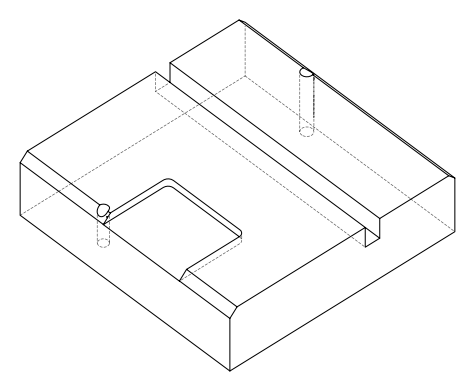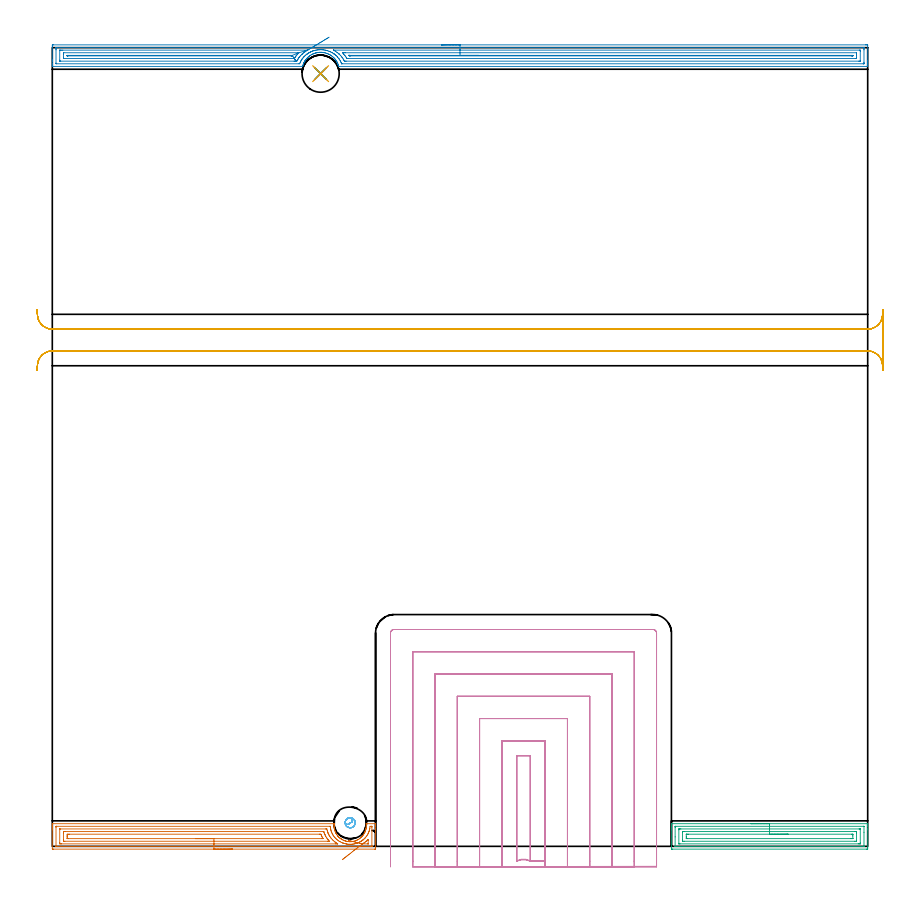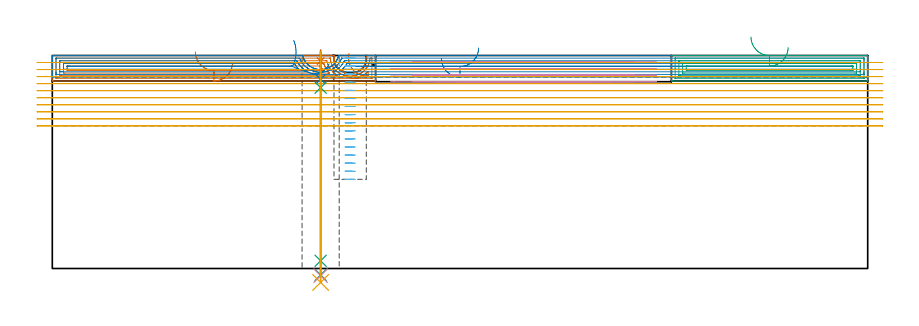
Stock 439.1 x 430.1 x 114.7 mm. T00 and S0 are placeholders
(PLAN: 11 operations, 7 tool changes, 74.5 min)
(1 AREA_MILL | FG_CHAMFER_SURFACE | UGT0205_001 | 7.1 min | 16985 mm3)
(2 AREA_MILL_1 | FG_CHAMFER_SURFACE_1 | UGT0205_001 | 17.52 min | 29544 mm3)
(3 AREA_MILL_2 | FG_CHAMFER_SURFACE_2 | UGT0205_001 | 4.52 min | 10571 mm3)
(4 MILL_SLOT | SLOT_PARTIAL_RECTANGULAR | NXT0201_012 | Follow Part, ap 4, ae 75% | 21.51 min | 278439 mm3)
(5 MILL_RECTANGULAR_SLOT | SLOT_RECTANGULAR | NXT0201_012 | Follow Part, ap 4, ae 75% | 20.36 min | 460977 mm3)
(6 MILL_BLIND_HOLE_FROM_SOLID_MATERIAL | STEP1POCKET | NXT0201_011 | Spiral | 1.82 min | 15293 mm3)
(7 SPOT_DRILL | STEP1HOLE | NXT0321_9005460120000 | 0.05 min | 157 mm3)
(8 DRILL_BLIND_HOLE_INTO_CENTER | STEP1HOLE | NXT0301_056 | 0.06 min | 554 mm3)
(9 GUN_DRILL_THROUGH_HOLE | STEP1HOLE | UGT0307_005 | 0.55 min | 5512 mm3)
(10 DRILL_TO_ENLARGE_THROUGH_HOLE | STEP1HOLE | NXT0301_101 | 0.48 min | 8870 mm3)
(11 DRILL_TO_ENLARGE_THROUGH_HOLE_1 | STEP1HOLE | UGT0301_007 | 0.5 min | 20536 mm3)
(TOOL UGT0205_001 | Chamfer Mill 20 x 3 x 45 deg. | D20 FL50 Z2)
(TOOL NXT0201_012 | ENDMILL 16mm [2P460-1600-NA 1630] | D16 FL38 Z6)
(TOOL NXT0201_011 | ENDMILL 12mm [2P460-1200-NA 1630] | D12 FL38 Z6)
(TOOL NXT0321_9005460120000 | NC Spot Drill, 142deg, 12mm, Carbide, Uncoated | D12 PA142 FL30 Z2)
(TOOL NXT0301_056 | Carbide Drill 8.5mm [860.1-0850-026A1-MM 2214] | D8.5 PA140 FL47 Z2)
(TOOL UGT0307_005 | Gun Drill 8.3 mm | D8.3 PA130 FL24 Z1)
(TOOL NXT0301_101 | Carbide Drill 13mm [860.1-1300-104A1-MM 2214] | D13 PA140 FL123 Z2)
(TOOL UGT0301_007 | Twist Drill 20 mm | D20 PA118 FL140 Z2)
(OP 1 AREA_MILL)
G17 G21 G94 G90
T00 M6
G54
G17 G0 G90 X97.05 Y-1.5 S1061 M3
G43 Z124.7 H0
Z111.
G94 G1 X97.012 Z110.128 F250.
X96.898 Z109.264
X96.709 Z108.412
X96.447 Z107.58
X96.113 Z106.774
X95.71 Z106.
X95.242 Z105.264
X94.71 Z104.572
X94.121 Z103.929
X93.478 Z103.34
X92.786 Z102.808
X92.05 Z102.34
X91.276 Z101.937
X90.47 Z101.603
X89.638 Z101.341
X88.786 Z101.152
X87.922 Z101.038
X87.05 Z101.
X0.59
X0.298 Y-1.497 Z101.002
X0.01 Y-1.491 Z101.006
X0. Y-1.198 Z101.299
Y8.919 Z111.413
Y9.523 Z112.02
Y9.812 Z112.308
Y10.415 Z112.912
Y10.704 Z113.199
Y11.281 Z113.78
Y11.81 Z114.309
X0.007 Y12.151 Z114.643
X0.01 Y12.197 Z114.688
X0.144 Y12.2 Z114.7
X151.672
X151.746 Y12.196 Z114.689
X151.748 Y12.173 Z114.667
X151.743 Y12.009 Z114.507
X151.723 Y11.732 Z114.231
X151.708 Y11.288 Z113.788
X151.714 Y10.844 Z113.343
X151.743 Y10.401 Z112.9
X151.768 Y10.194 Z112.692
X151.796 Y9.957 Z112.454
X151.821 Y9.812 Z112.306
X151.871 Y9.514 Z112.011
X151.91 Y9.336 Z111.834
X151.955 Y9.131 Z111.629
X152.009 Y8.919 Z111.416
X152.052 Y8.751 Z111.249
X152.093 Y8.626 Z111.124
X152.118 Y8.555 Z111.054
X152.251 Y8.18 Z110.678
X152.428 Y7.738 Z110.236
X152.502 Y7.581 Z110.076
X152.548 Y7.481 Z109.979
X152.637 Y7.291 Z109.79
X152.738 Y7.096 Z109.596
X152.866 Y6.85 Z109.35
X152.943 Y6.724 Z109.224
X153.194 Y6.34 Z108.839
X153.475 Y5.945 Z108.442
X153.604 Y5.778 Z108.276
X153.643 Y5.728 Z108.225
X153.71 Y5.647 Z108.143
X153.833 Y5.498 Z107.995
X153.901 Y5.426 Z107.923
X153.972 Y5.35 Z107.846
X154.034 Y5.283 Z107.782
X154.198 Y5.109 Z107.608
X154.229 Y5.076 Z107.574
X154.254 Y5.053 Z107.549
X154.495 Y4.819 Z107.317
X154.567 Y4.755 Z107.251
X154.653 Y4.676 Z107.175
X154.723 Y4.612 Z107.111
X154.792 Y4.558 Z107.057
X154.92 Y4.458 Z106.953
X155.089 Y4.322 Z106.821
X155.132 Y4.287 Z106.787
X155.258 Y4.188 Z106.686
X155.433 Y4.062 Z106.56
X155.592 Y3.954 Z106.453
X155.614 Y3.939 Z106.438
X156.055 Y3.673 Z106.17
X156.504 Y3.426 Z105.925
X156.76 Y3.3 Z105.799
X157.075 Y3.168 Z105.663
X157.304 Y3.079 Z105.575
X157.395 Y3.044 Z105.539
X157.466 Y3.021 Z105.515
X157.757 Y2.922 Z105.42
X157.838 Y2.895 Z105.393
X158.285 Y2.769 Z105.266
X158.729 Y2.67 Z105.167
X159.176 Y2.594 Z105.091
X159.62 Y2.544 Z105.038
X159.732 Y2.538 Z105.029
X159.805 Y2.534 Z105.022
X159.875 Y2.529 Z105.019
X160.066 Y2.514 Z105.011
X160.102 Z105.01
X160.14 Z105.008
X160.518 Y2.509 Z105.005
X160.565 Y2.511 Z105.008
X160.957 Y2.528 Z105.021
X161.031 Y2.536 Z105.026
X161.316 Y2.559 Z105.056
X161.402 Y2.567 Z105.064
X161.847 Y2.632 Z105.126
X161.923 Y2.647 Z105.141
X162.026 Y2.665 Z105.163
X162.067 Y2.673 Z105.172
X162.293 Y2.717 Z105.216
X162.737 Y2.829 Z105.325
X163.185 Y2.966 Z105.464
X163.628 Y3.128 Z105.624
X163.705 Y3.161 Z105.657
X163.87 Y3.229 Z105.729
X163.962 Y3.268 Z105.767
X164.037 Y3.3 Z105.799
X164.518 Y3.545 Z106.044
X164.967 Y3.806 Z106.306
X165.409 Y4.09 Z106.59
X165.544 Y4.187 Z106.687
X165.927 Y4.493 Z106.991
X166.299 Y4.812 Z107.311
X166.379 Y4.889 Z107.389
X166.571 Y5.075 Z107.575
X166.825 Y5.348 Z107.848
X166.887 Y5.414 Z107.914
X167.19 Y5.765 Z108.263
X167.34 Y5.963 Z108.462
X167.646 Y6.402 Z108.901
X167.935 Y6.85 Z109.35
X168.038 Y7.042 Z109.54
X168.08 Y7.12 Z109.616
X168.201 Y7.377 Z109.877
X168.295 Y7.581 Z110.076
X168.37 Y7.739 Z110.235
X168.441 Y7.914 Z110.411
X168.549 Y8.18 Z110.678
X168.702 Y8.626 Z111.124
X168.784 Y8.919 Z111.413
X168.827 Y9.071 Z111.563
X168.875 Y9.277 Z111.767
X168.931 Y9.516 Z112.009
X168.971 Y9.721 Z112.216
X169.053 Y10.4 Z112.9
X169.086 Y10.844 Z113.344
X169.092 Y11.288 Z113.788
X169.077 Y11.732 Z114.232
X169.053 Y12.053 Z114.553
X169.045 Y12.196 Z114.695
X169.047 Y12.197 Z114.697
X169.053 Y12.2 Z114.7
X173.956
X174.091 Y12.197 Z114.688
X174.095 Y12.181 Z114.672
X174.097 Y12.15 Z114.641
X174.1 Y11.81 Z114.309
Y11.281 Z113.78
Y10.704 Z113.199
Y9.523 Z112.02
Y8.919 Z111.413
X174.099 Y-0.896 Z101.601
X174.096 Y-1.483 Z101.014
X174.093 Y-1.491 Z101.006
X173.51 Y-1.5 Z101.
X87.05
Y-0.086 Z102.414
X2.373
X2.025 Y-0.079 Z102.421
X2.01 Y-0.055 Z102.445
X2.008 Y-0.004 Z102.496
X2.001 Y0.368 Z102.868
X2. Y10.184 Z112.684
X2.001 Y10.704 Z113.204
X2.003 Y10.75 Z113.25
X2.006 Y10.773 Z113.273
X2.008 Y10.778 Z113.278
X2.046 Y10.78 Z113.28
X2.209 Y10.785 Z113.285
X2.291 Y10.786 Z113.286
X2.373
X149.444 Y10.785 Z113.285
X149.526 Y10.784 Z113.284
X149.687 Y10.779 Z113.279
X149.708 Y10.775 Z113.275
X149.711 Y10.766 Z113.266
X149.716 Y10.743 Z113.243
X149.721 Y10.704 Z113.204
X149.747 Y10.401 Z112.901
X149.816 Y9.812 Z112.312
X149.889 Y9.366 Z111.866
X149.987 Y8.919 Z111.419
X150.064 Y8.615 Z111.115
X150.195 Y8.167 Z110.667
X150.245 Y8.027 Z110.527
X150.335 Y7.777 Z110.277
X150.613 Y7.135 Z109.635
X150.866 Y6.603 Z109.103
X151.069 Y6.242 Z108.742
X151.227 Y5.988 Z108.488
X151.668 Y5.35 Z107.85
X152.118 Y4.782 Z107.282
X152.42 Y4.458 Z106.958
X152.713 Y4.157 Z106.657
X153.009 Y3.877 Z106.377
X153.376 Y3.565 Z106.065
X153.901 Y3.156 Z105.656
X154.186 Y2.957 Z105.457
X154.636 Y2.673 Z105.173
X154.792 Y2.58 Z105.08
X155.005 Y2.46 Z104.96
X155.683 Y2.116 Z104.616
X155.821 Y2.057 Z104.557
X156.495 Y1.781 Z104.281
X156.575 Y1.752 Z104.252
X156.618 Y1.738 Z104.238
X157.128 Y1.579 Z104.079
X157.466 Y1.484 Z103.984
X157.859 Y1.387 Z103.887
X158.357 Y1.284 Z103.784
X158.54 Y1.253 Z103.753
X159.106 Y1.174 Z103.674
X159.249 Y1.158 Z103.658
X159.92 Y1.109 Z103.609
X160.14 Y1.104 Z103.604
X160.81 Y1.11 Z103.61
X161.031 Y1.118 Z103.618
X161.643 Y1.169 Z103.669
X161.923 Y1.204 Z103.704
X162.421 Y1.281 Z103.781
X162.814 Y1.359 Z103.859
X163.155 Y1.439 Z103.939
X163.705 Y1.591 Z104.091
X163.851 Y1.635 Z104.135
X164.294 Y1.781 Z104.281
X164.55 Y1.874 Z104.374
X164.597 Y1.892 Z104.392
X165.141 Y2.129 Z104.629
X165.488 Y2.303 Z104.803
X165.732 Y2.429 Z104.929
X166.161 Y2.673 Z105.173
X166.329 Y2.773 Z105.273
X166.379 Y2.805 Z105.305
X166.836 Y3.109 Z105.609
X167.271 Y3.435 Z105.935
X167.343 Y3.493 Z105.993
X167.431 Y3.565 Z106.065
X167.822 Y3.906 Z106.406
X168.162 Y4.224 Z106.724
X168.277 Y4.342 Z106.842
X168.384 Y4.458 Z106.958
X168.699 Y4.812 Z107.312
X169.053 Y5.232 Z107.732
X169.104 Y5.299 Z107.799
X169.14 Y5.35 Z107.85
X169.465 Y5.83 Z108.33
X169.731 Y6.242 Z108.742
X169.812 Y6.375 Z108.875
X169.945 Y6.612 Z109.112
X170.112 Y6.967 Z109.467
X170.187 Y7.135 Z109.635
X170.381 Y7.59 Z110.09
X170.545 Y8.027 Z110.527
X170.619 Y8.244 Z110.744
X170.818 Y8.919 Z111.419
X170.822 Y8.933 Z111.433
X170.836 Y8.991 Z111.491
X170.966 Y9.681 Z112.181
X170.984 Y9.812 Z112.312
X171.093 Y10.777 Z113.277
X171.646 Y10.786 Z113.286
X171.727 Y10.785 Z113.285
X171.809
X171.972 Y10.782 Z113.282
X172.075 Y10.779 Z113.279
X172.09 Y10.755 Z113.255
X172.092 Y10.704 Z113.204
X172.099 Y10.332 Z112.832
X172.1 Y0.515 Z103.015
X172.099 Y-0.004 Z102.496
X172.097 Y-0.051 Z102.449
X172.094 Y-0.073 Z102.427
X172.092 Y-0.079 Z102.421
X172.054 Y-0.081 Z102.419
X171.891 Y-0.085 Z102.415
X171.809 Y-0.086 Z102.414
X171.727
X87.05
Y1.328 Z103.828
X5.047 Y1.329 Z103.829
X4.606 Y1.33 Z103.83
X4.155 Y1.333 Z103.833
X4.015 Y1.335 Z103.835
X4.005 Y1.625 Z104.125
X4.002 Y1.781 Z104.281
X4. Y1.936 Z104.436
Y9.074 Z111.574
X4.002 Y9.23 Z111.73
X4.007 Y9.333 Z111.833
X4.01 Y9.366 Z111.866
X4.016 Y9.367 Z111.867
X4.042 Y9.369 Z111.869
X4.155 Y9.371 Z111.871
X147.21
X147.661 Y9.369 Z111.869
X147.811 Y9.366 Z111.866
X147.857 Y9.364 Z111.864
X148.05 Y8.53 Z111.03
X148.199 Y8.027 Z110.527
X148.303 Y7.712 Z110.212
X148.491 Y7.196 Z109.696
X148.517 Y7.135 Z109.635
X148.553 Y7.05 Z109.55
X148.934 Y6.242 Z108.742
X149.062 Y5.995 Z108.495
X149.175 Y5.784 Z108.284
X149.416 Y5.378 Z107.878
X149.444 Y5.337 Z107.837
X149.81 Y4.818 Z107.318
X150.083 Y4.458 Z106.958
X150.335 Y4.138 Z106.638
X150.86 Y3.565 Z106.065
X151.227 Y3.201 Z105.701
X151.824 Y2.673 Z105.173
X152.118 Y2.436 Z104.936
X152.322 Y2.281 Z104.781
X152.548 Y2.113 Z104.613
X152.967 Y1.823 Z104.323
X153.14 Y1.711 Z104.211
X153.708 Y1.335 Z103.835
X153.611 Y1.332 Z103.832
X153.459 Y1.33 Z103.83
X153.009 Y1.329 Z103.829
X152.57 Y1.328 Z103.828
X87.05
Y2.743 Z105.243
X6.759
X6.016 Y2.75 Z105.25
X6.001 Y3.502 Z106.002
X6. Y3.565 Z106.065
X6.001 Y7.135 Z109.635
X6.015 Y7.95 Z110.45
X6.829 Y7.957 Z110.457
X6.899
X145.948
X146.102 Y7.955 Z110.455
X146.14 Y7.953 Z110.453
X146.154 Y7.951 Z110.451
X146.163 Y7.939 Z110.439
X146.185 Y7.886 Z110.386
X146.203 Y7.834 Z110.334
X146.266 Y7.639 Z110.139
X146.452 Y7.135 Z109.635
X146.77 Y6.354 Z108.854
X146.821 Y6.242 Z108.742
X146.864 Y6.148 Z108.648
X147.269 Y5.35 Z107.85
X147.661 Y4.705 Z107.205
X147.832 Y4.458 Z106.958
X148.249 Y3.869 Z106.369
X148.489 Y3.565 Z106.065
X148.553 Y3.486 Z105.986
X149.142 Y2.814 Z105.314
X149.192 Y2.749 Z105.249
X149.115 Y2.747 Z105.247
X148.928 Y2.745 Z105.245
X148.553 Y2.743 Z105.243
X148.483
X87.05
Y4.157 Z106.657
X8.612 Y4.158 Z106.658
X8.018 Y4.16 Z106.66
X8.014 Y4.163 Z106.663
X8.005 Y4.173 Z106.673
X8.002 Y4.458 Z106.958
X8. Y5.07 Z107.57
Y5.35 Z107.85
X8.003 Y5.96 Z108.46
X8.01 Y6.242 Z108.742
X8.021 Y6.536 Z109.036
X8.314 Y6.54 Z109.04
X8.612 Y6.542 Z109.042
X9.203 Y6.543 Z109.043
X143.796
X144.096 Y6.542 Z109.042
X144.396 Y6.539 Z109.039
X144.589 Y6.536 Z109.036
X144.643 Y6.426 Z108.926
X144.728 Y6.242 Z108.742
X144.987 Y5.663 Z108.163
X145.141 Y5.35 Z107.85
X145.294 Y5.043 Z107.543
X145.776 Y4.209 Z106.709
X145.792 Y4.178 Z106.678
X145.796 Y4.167 Z106.667
X145.786 Y4.164 Z106.664
X145.588 Y4.16 Z106.66
X145.287 Y4.158 Z106.658
X87.05 Y4.157 Z106.657
X86.178 Z106.695
X85.314 Z106.809
X84.462 Z106.998
X83.63 Z107.26
X82.824 Z107.594
X82.05 Z107.997
X81.314 Z108.465
X80.622 Z108.996
X79.979 Z109.586
X79.39 Z110.229
X78.858 Z110.921
X78.39 Z111.657
X77.987 Z112.431
X77.653 Z113.237
X77.391 Z114.069
X77.202 Z114.92
X77.088 Z115.785
X77.05 Z116.657
G0 Z124.7
X156.203 Y-7.157
Z107.094
G1 X156.589 Y-6.855 Z106.372
X157.022 Y-6.515 Z105.696
X157.501 Y-6.139 Z105.07
X158.02 Y-5.732 Z104.5
X158.577 Y-5.295 Z103.989
X159.166 Y-4.833 Z103.543
X159.784 Y-4.348 Z103.163
X160.426 Y-3.845 Z102.852
X161.086 Y-3.327 Z102.615
X161.761 Y-2.798 Z102.451
X162.443 Y-2.263 Z102.362
X163.13 Y-1.724 Z102.35
X163.814 Y-1.187 Z102.414
X164.492 Y-0.656 Z102.553
X165.158 Y-0.134 Z102.766
X165.806 Y0.375 Z103.053
X166.432 Y0.866 Z103.41
X167.032 Y1.336 Z103.836
X167.049 Y1.349 Z103.849
X167.088 Y1.375 Z103.875
X167.455 Y1.596 Z104.096
X167.755 Y1.781 Z104.281
X168.002 Y1.941 Z104.441
X168.162 Y2.05 Z104.55
X168.52 Y2.315 Z104.815
X168.986 Y2.673 Z105.173
X169.023 Y2.703 Z105.203
X169.053 Y2.729 Z105.229
X169.493 Y3.125 Z105.625
X169.945 Y3.555 Z106.055
X170.022 Y3.636 Z106.136
X170.052 Y3.664 Z106.164
X170.088 Y3.698 Z106.198
X170.092 Y3.654 Z106.154
X170.097 Y3.565 Z106.065
X170.099 Y3.493 Z105.993
X170.1 Y3.41 Z105.91
Y1.625 Z104.125
X170.098 Y1.47 Z103.97
X170.093 Y1.367 Z103.867
X170.09 Y1.334 Z103.834
X170.084 Y1.332 Z103.832
X170.058 Y1.33 Z103.83
X169.945 Y1.329 Z103.829
X167.212
X167.129 Y1.331 Z103.831
X167.036 Y1.335 Z103.835
X167.032 Y1.336 Z103.836
X166.215 Y1.532 Z104.072
X165.422 Y1.724 Z104.38
X164.657 Y1.908 Z104.758
X163.928 Y2.083 Z105.203
X163.239 Y2.249 Z105.712
X162.596 Y2.404 Z106.28
X162.003 Y2.547 Z106.905
X161.466 Y2.677 Z107.58
X160.988 Y2.792 Z108.3
X160.572 Y2.892 Z109.061
X160.223 Y2.976 Z109.856
X159.943 Y3.044 Z110.679
X159.733 Y3.094 Z111.524
X159.595 Y3.127 Z112.385
X159.532 Y3.143 Z113.255
X159.542 Y3.14 Z114.127
X159.626 Y3.12 Z114.995
X159.783 Y3.082 Z115.853
G0 Z124.7
M5
M2
(OP 2 AREA_MILL_1)
G17 G21 G94 G90
T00 M6
G54
G17 G0 G90 X209.55 Y431.6 S1061 M3
G43 Z124.7 H0
Z113.1
G94 G1 X209.588 Z112.228 F250.
X209.702 Z111.364
X209.891 Z110.512
X210.153 Z109.68
X210.487 Z108.874
X210.89 Z108.1
X211.359 Z107.364
X211.89 Z106.672
X212.479 Z106.029
X213.122 Z105.44
X213.814 Z104.908
X214.55 Z104.44
X215.324 Z104.037
X216.13 Z103.703
X216.962 Z103.441
X217.814 Z103.252
X218.678 Z103.138
X219.55 Z103.1
X437.98
X438.479 Y431.599 Z103.101
X438.972 Y431.595 Z103.103
X439.091 Y431.592 Z103.106
X439.1 Y431.107 Z103.591
Y423.147 Z111.548
Y422.608 Z112.089
Y422.262 Z112.434
Y421.723 Z112.973
Y421.378 Z113.317
Y420.687 Z114.013
Y420.385 Z114.314
X439.093 Y420.019 Z114.672
X439.091 Y420.003 Z114.688
X438.925 Y420. Z114.7
X154.318
X154.217 Y420.003 Z114.689
X154.193 Y420.064 Z114.629
X154.157 Y420.178 Z114.517
X154.043 Y420.574 Z114.126
X154.024 Y420.634 Z114.066
X153.976 Y420.782 Z113.917
X153.871 Y421.063 Z113.636
X153.812 Y421.224 Z113.475
X153.748 Y421.378 Z113.32
X153.63 Y421.661 Z113.038
X153.524 Y421.893 Z112.807
X153.453 Y422.048 Z112.652
X153.325 Y422.295 Z112.402
X153.287 Y422.365 Z112.334
X153.189 Y422.541 Z112.158
X153.057 Y422.756 Z111.942
X152.917 Y422.985 Z111.715
X152.629 Y423.42 Z111.279
X152.56 Y423.515 Z111.184
X152.245 Y423.912 Z110.787
X152.144 Y424.031 Z110.668
X151.916 Y424.299 Z110.399
X151.754 Y424.473 Z110.223
X151.667 Y424.567 Z110.13
X151.347 Y424.878 Z109.819
X151.017 Y425.179 Z109.52
X150.774 Y425.382 Z109.317
X150.331 Y425.712 Z108.986
X150.204 Y425.8 Z108.897
X149.88 Y426.025 Z108.673
X149.83 Y426.058 Z108.64
X149.412 Y426.302 Z108.396
X149.25 Y426.39 Z108.309
X148.987 Y426.532 Z108.168
X148.543 Y426.737 Z107.958
X148.094 Y426.928 Z107.768
X148.072 Y426.936 Z107.759
X148.063 Y426.939 Z107.756
X147.941 Y426.979 Z107.718
X147.745 Y427.042 Z107.656
X147.201 Y427.216 Z107.481
X146.755 Y427.334 Z107.364
X146.308 Y427.427 Z107.271
X145.862 Y427.499 Z107.199
X145.414 Y427.549 Z107.146
X145.382 Y427.551 Z107.142
X145.094 Y427.575 Z107.125
X144.968 Y427.585 Z107.115
X144.745 Y427.595 Z107.105
X144.298 Y427.596 Z107.102
X144.074 Y427.584 Z107.109
X144.042 Y427.581 Z107.111
X143.811 Y427.567 Z107.131
X143.683 Y427.557 Z107.139
X143.628 Y427.552 Z107.142
X143.595 Y427.548 Z107.144
X143.463 Y427.535 Z107.161
X143.388 Y427.526 Z107.169
X143.181 Y427.504 Z107.193
X142.874 Y427.457 Z107.242
X142.735 Y427.435 Z107.264
X142.287 Y427.344 Z107.355
X142.007 Y427.274 Z107.425
X141.842 Y427.232 Z107.466
X141.393 Y427.096 Z107.602
X141.049 Y426.979 Z107.719
X140.948 Y426.944 Z107.752
X140.468 Y426.741 Z107.955
X140.343 Y426.684 Z108.013
X140.055 Y426.552 Z108.147
X139.609 Y426.314 Z108.385
X139.17 Y426.058 Z108.64
X138.796 Y425.8 Z108.898
X138.711 Y425.742 Z108.956
X138.269 Y425.415 Z109.284
X138.234 Y425.386 Z109.314
X137.987 Y425.179 Z109.52
X137.787 Y424.992 Z109.706
X137.376 Y424.608 Z110.089
X137.25 Y424.473 Z110.224
X137.089 Y424.3 Z110.399
X136.58 Y423.688 Z111.011
X136.499 Y423.589 Z111.108
X136.482 Y423.57 Z111.128
X136.446 Y423.521 Z111.177
X136.372 Y423.42 Z111.279
X136.231 Y423.208 Z111.491
X136.191 Y423.147 Z111.55
X136.149 Y423.084 Z111.615
X136.083 Y422.984 Z111.714
X135.964 Y422.789 Z111.91
X135.914 Y422.704 Z111.992
X135.851 Y422.601 Z112.098
X135.814 Y422.541 Z112.158
X135.736 Y422.398 Z112.301
X135.662 Y422.262 Z112.433
X135.589 Y422.131 Z112.567
X135.553 Y422.053 Z112.645
X135.371 Y421.662 Z113.038
X135.267 Y421.413 Z113.287
X135.188 Y421.224 Z113.476
X135.027 Y420.782 Z113.917
X134.911 Y420.416 Z114.284
X134.898 Y420.375 Z114.325
X134.829 Y420.138 Z114.56
X134.784 Y420.005 Z114.691
X134.659 Y420. Z114.7
X0.174
X0.009 Y420.003 Z114.688
X0.007 Y420.019 Z114.672
X0. Y420.385 Z114.314
Y420.687 Z114.013
Y421.378 Z113.317
Y422.608 Z112.089
Y423.147 Z111.548
Y423.762 Z110.934
Y430.492 Z104.205
X0.004 Y431.107 Z103.591
X0.009 Y431.592 Z103.106
X0.128 Y431.595 Z103.103
X0.621 Y431.6 Z103.1
X219.55
Y430.186 Z104.514
X436.906 Y430.185 Z104.515
X437.013 Y430.184 Z104.516
X437.065 Y430.182 Z104.518
X437.084 Y430.18 Z104.52
X437.09 Y430.146 Z104.554
X437.098 Y429.74 Z104.96
X437.1 Y429.338 Z105.362
Y428.934 Z105.766
X437.099 Y422.262 Z112.438
X437.098 Y421.86 Z112.84
X437.09 Y421.454 Z113.246
X437.084 Y421.42 Z113.28
X437.065 Y421.419 Z113.281
X437.013 Y421.416 Z113.284
X436.906 Y421.415 Z113.285
X436.692 Y421.414 Z113.286
X156.068
X155.878 Y421.418 Z113.282
X155.833 Y421.421 Z113.279
X155.816 Y421.424 Z113.276
X155.801 Y421.452 Z113.248
X155.772 Y421.519 Z113.181
X155.745 Y421.583 Z113.117
X155.64 Y421.839 Z112.861
X155.447 Y422.262 Z112.438
X155.212 Y422.754 Z111.946
X154.987 Y423.147 Z111.553
X154.648 Y423.705 Z110.995
X154.424 Y424.031 Z110.669
X154.318 Y424.18 Z110.52
X153.715 Y424.916 Z109.784
X153.425 Y425.24 Z109.46
X152.855 Y425.8 Z108.9
X152.688 Y425.956 Z108.744
X152.531 Y426.095 Z108.605
X152.203 Y426.362 Z108.338
X151.78 Y426.684 Z108.016
X151.698 Y426.744 Z107.956
X151.637 Y426.787 Z107.913
X151.292 Y427.026 Z107.674
X150.744 Y427.354 Z107.346
X150.605 Y427.432 Z107.268
X150.35 Y427.569 Z107.131
X149.85 Y427.815 Z106.885
X149.39 Y428.025 Z106.675
X148.957 Y428.199 Z106.501
X148.188 Y428.453 Z106.247
X148.063 Y428.493 Z106.207
X148.005 Y428.51 Z106.19
X147.518 Y428.636 Z106.064
X147.169 Y428.716 Z105.984
X146.834 Y428.786 Z105.914
X146.276 Y428.876 Z105.824
X145.79 Y428.934 Z105.766
X145.382 Y428.969 Z105.731
X144.829 Y429.001 Z105.699
X144.489 Y429.004 Z105.696
X143.945 Y428.992 Z105.708
X143.775 Y428.983 Z105.717
X143.595 Y428.968 Z105.732
X143.12 Y428.923 Z105.777
X142.702 Y428.872 Z105.828
X142.336 Y428.815 Z105.885
X141.808 Y428.711 Z105.989
X141.595 Y428.664 Z106.036
X140.914 Y428.489 Z106.211
X140.886 Y428.481 Z106.219
X140.793 Y428.453 Z106.247
X140.213 Y428.263 Z106.437
X140.132 Y428.234 Z106.466
X140.021 Y428.191 Z106.509
X139.578 Y428.007 Z106.693
X139.127 Y427.806 Z106.894
X138.965 Y427.73 Z106.97
X138.646 Y427.569 Z107.131
X138.378 Y427.426 Z107.274
X138.321 Y427.395 Z107.305
X138.234 Y427.344 Z107.356
X137.821 Y427.093 Z107.607
X137.34 Y426.771 Z107.929
X137.289 Y426.735 Z107.965
X137.22 Y426.684 Z108.016
X136.783 Y426.352 Z108.348
X136.446 Y426.07 Z108.63
X136.151 Y425.8 Z108.9
X135.845 Y425.511 Z109.189
X135.553 Y425.217 Z109.483
X135.409 Y425.058 Z109.642
X135.286 Y424.916 Z109.784
X135.003 Y424.575 Z110.125
X134.659 Y424.154 Z110.546
X134.607 Y424.083 Z110.617
X134.572 Y424.031 Z110.669
X134.257 Y423.545 Z111.155
X134.012 Y423.147 Z111.553
X133.921 Y422.993 Z111.707
X133.766 Y422.713 Z111.987
X133.617 Y422.409 Z112.291
X133.55 Y422.262 Z112.438
X133.345 Y421.794 Z112.906
X133.185 Y421.423 Z113.277
X132.835 Y421.414 Z113.286
X2.371 Y421.415 Z113.285
X2.01 Y421.423 Z113.277
X2.006 Y421.537 Z113.163
X2.001 Y421.781 Z112.919
X2. Y428.934 Z105.766
X2.001 Y429.338 Z105.362
X2.002 Y429.74 Z104.96
X2.01 Y430.146 Z104.554
X2.016 Y430.18 Z104.52
X2.035 Y430.181 Z104.519
X2.087 Y430.184 Z104.516
X2.194 Y430.185 Z104.515
X2.408 Y430.186 Z104.514
X219.55
Y428.772 Z105.928
X434.583 Y428.771 Z105.929
X434.904 Y428.77 Z105.93
X435.011 Y428.768 Z105.932
X435.087 Y428.765 Z105.935
X435.092 Y428.647 Z106.053
X435.097 Y428.453 Z106.247
X435.1 Y428.26 Z106.44
X435.099 Y422.954 Z111.746
X435.095 Y422.889 Z111.811
X435.09 Y422.842 Z111.858
X435.063 Y422.835 Z111.865
X434.904 Y422.833 Z111.867
X434.331 Y422.829 Z111.871
X158.213
X157.893 Y422.831 Z111.869
X157.313 Y422.836 Z111.864
X157.3 Y422.844 Z111.856
X157.277 Y422.872 Z111.828
X157.135 Y423.147 Z111.553
X156.999 Y423.406 Z111.294
X156.621 Y424.031 Z110.669
X156.105 Y424.817 Z109.883
X156.03 Y424.916 Z109.784
X155.739 Y425.278 Z109.422
X155.295 Y425.8 Z108.9
X155.212 Y425.893 Z108.807
X154.423 Y426.684 Z108.016
X154.37 Y426.736 Z107.964
X154.318 Y426.782 Z107.918
X153.642 Y427.354 Z107.346
X153.425 Y427.515 Z107.185
X153.35 Y427.569 Z107.131
X152.531 Y428.131 Z106.569
X151.996 Y428.453 Z106.247
X151.465 Y428.757 Z105.943
X151.452 Y428.766 Z105.934
X151.463 Y428.768 Z105.932
X151.499 Y428.77 Z105.93
X151.557 Y428.771 Z105.929
X151.637
X219.55 Y428.772 Z105.928
Y427.357 Z107.343
X432.981
X433.035 Y427.356 Z107.344
X433.073 Y427.353 Z107.347
X433.089 Y427.351 Z107.349
X433.091 Y427.331 Z107.369
X433.096 Y427.122 Z107.578
X433.1 Y426.701 Z107.999
Y425.817 Z108.883
Y424.916 Z109.784
X433.095 Y424.482 Z110.218
X433.09 Y424.266 Z110.434
X433.085 Y424.249 Z110.451
X433.06 Y424.247 Z110.453
X433.001 Y424.245 Z110.455
X432.903 Y424.243 Z110.457
X159.465
X158.786 Y424.248 Z110.452
X158.695 Y424.25 Z110.45
X158.611 Y424.371 Z110.329
X158.461 Y424.596 Z110.104
X158.249 Y424.916 Z109.784
X157.893 Y425.445 Z109.255
X157.611 Y425.8 Z108.9
X156.999 Y426.541 Z108.159
X156.869 Y426.684 Z108.016
X156.24 Y427.351 Z107.349
X156.324 Y427.353 Z107.347
X156.999 Y427.356 Z107.344
X157.679 Y427.357 Z107.343
X219.55
Y425.943 Z108.757
X430.581
X430.726 Y425.942 Z108.758
X431.015 Y425.938 Z108.762
X431.089 Y425.936 Z108.764
X431.092 Y425.922 Z108.778
X431.096 Y425.882 Z108.818
X431.098 Y425.8 Z108.9
X431.096 Y425.718 Z108.982
X431.092 Y425.678 Z109.022
X431.089 Y425.664 Z109.036
X431.015 Y425.662 Z109.038
X430.726 Y425.658 Z109.042
X430.581 Y425.657 Z109.043
X430.436
X160.573
X160.429 Y425.659 Z109.041
X160.14 Y425.664 Z109.036
X159.974 Y425.669 Z109.031
X159.941 Y425.712 Z108.988
X159.878 Y425.8 Z108.9
X159.814 Y425.894 Z108.806
X159.797 Y425.921 Z108.779
X159.791 Y425.934 Z108.766
X159.792 Y425.936 Z108.764
X159.803 Y425.938 Z108.762
X159.995 Y425.941 Z108.759
X160.284 Y425.943 Z108.757
X160.429
X219.55
X220.422 Z108.795
X221.287 Z108.909
X222.138 Z109.098
X222.97 Z109.36
X223.776 Z109.694
X224.55 Z110.097
X225.286 Z110.565
X225.978 Z111.096
X226.621 Z111.686
X227.21 Z112.329
X227.742 Z113.021
X228.21 Z113.757
X228.613 Z114.531
X228.947 Z115.337
X229.209 Z116.169
X229.398 Z117.02
X229.512 Z117.885
X229.55 Z118.757
G0 Z124.7
X149.081 Y435.727
Z110.229
G1 X148.71 Y435.503 Z109.472
X148.283 Y435.246 Z108.756
X147.805 Y434.957 Z108.086
X147.278 Y434.639 Z107.468
X146.708 Y434.294 Z106.905
X146.097 Y433.926 Z106.402
X145.452 Y433.536 Z105.964
X144.776 Y433.128 Z105.593
X144.075 Y432.705 Z105.292
X143.354 Y432.27 Z105.064
X142.619 Y431.826 Z104.91
X141.875 Y431.377 Z104.831
X141.128 Y430.926 Z104.828
X140.384 Y430.477 Z104.902
X139.648 Y430.033 Z105.051
X138.926 Y429.597 Z105.274
X138.223 Y429.173 Z105.57
X137.545 Y428.764 Z105.936
X137.416 Y428.688 Z106.012
X137.34 Y428.646 Z106.054
X137.215 Y428.577 Z106.123
X136.999 Y428.453 Z106.247
X136.446 Y428.121 Z106.579
X136.117 Y427.895 Z106.805
X135.649 Y427.569 Z107.131
X135.594 Y427.529 Z107.171
X135.553 Y427.498 Z107.202
X135.099 Y427.134 Z107.566
X134.659 Y426.755 Z107.945
X134.622 Y426.721 Z107.979
X134.583 Y426.684 Z108.016
X134.17 Y426.284 Z108.416
X133.766 Y425.873 Z108.827
X133.731 Y425.835 Z108.865
X133.7 Y425.8 Z108.9
X133.327 Y425.35 Z109.35
X132.97 Y424.916 Z109.784
X132.927 Y424.861 Z109.839
X132.872 Y424.788 Z109.912
X132.568 Y424.332 Z110.368
X132.375 Y424.031 Z110.669
X132.225 Y423.787 Z110.913
X131.979 Y423.369 Z111.331
X131.9 Y423.224 Z111.476
X131.859 Y423.147 Z111.553
X131.7 Y422.846 Z111.854
X131.4 Y422.835 Z111.865
X131.085 Y422.832 Z111.868
X130.512 Y422.829 Z111.871
X130.191
X4.517
X4.196 Y422.831 Z111.869
X4.089 Y422.832 Z111.868
X4.013 Y422.835 Z111.865
X4.008 Y422.953 Z111.747
X4.003 Y423.147 Z111.553
X4. Y423.34 Z111.36
X4.001 Y428.646 Z106.054
X4.005 Y428.711 Z105.989
X4.01 Y428.758 Z105.942
X4.037 Y428.765 Z105.935
X4.196 Y428.767 Z105.933
X4.516 Y428.77 Z105.93
X5.089 Y428.771 Z105.929
X5.661
X137.148
X137.34 Y428.769 Z105.931
X137.545 Y428.764 Z105.936
X132.77 Y427.345 Z107.355
X132.492 Y427.06 Z107.64
X132.134 Y426.684 Z108.016
X131.979 Y426.516 Z108.184
X131.651 Y426.124 Z108.576
X131.384 Y425.8 Z108.9
X131.252 Y425.635 Z109.065
X131.085 Y425.419 Z109.281
X130.879 Y425.119 Z109.581
X130.743 Y424.916 Z109.784
X130.312 Y424.249 Z110.451
X130.276 Y424.247 Z110.453
X130.191 Y424.245 Z110.455
X129.977 Y424.243 Z110.457
X6.119
X6.065 Y424.244 Z110.456
X6.027 Y424.247 Z110.453
X6.011 Y424.249 Z110.451
X6.009 Y424.269 Z110.431
X6.004 Y424.478 Z110.222
X6. Y424.899 Z109.801
Y426.667 Z108.033
Y426.684 Z108.016
X6.005 Y427.118 Z107.582
X6.01 Y427.334 Z107.366
X6.015 Y427.351 Z107.349
X6.041 Y427.353 Z107.347
X6.1 Y427.355 Z107.345
X6.197 Y427.357 Z107.343
X132.192
X132.558 Y427.356 Z107.344
X132.655 Y427.354 Z107.346
X132.744 Y427.35 Z107.35
X132.77 Y427.345 Z107.355
X129.184 Y425.912 Z108.788
X129.115 Y425.8 Z108.9
X129.061 Y425.719 Z108.981
X129.034 Y425.685 Z109.016
X129.021 Y425.671 Z109.029
X128.981 Y425.664 Z109.036
X128.693 Y425.659 Z109.041
X128.549 Y425.657 Z109.043
X8.519
X8.23 Y425.66 Z109.04
X8.038 Y425.664 Z109.036
X8.008 Y425.669 Z109.031
X8.005 Y425.679 Z109.021
X8.002 Y425.706 Z108.994
X8.001 Y425.8 Z108.9
X8.003 Y425.882 Z108.818
X8.007 Y425.922 Z108.778
X8.011 Y425.936 Z108.764
X8.086 Y425.938 Z108.762
X8.375 Y425.942 Z108.758
X8.519 Y425.943 Z108.757
X128.404
X129.157 Y425.939 Z108.761
X129.167 Y425.937 Z108.763
X129.184 Y425.912 Z108.788
X129.552 Y425.378 Z109.371
X129.89 Y424.888 Z110.009
X130.195 Y424.445 Z110.696
X130.465 Y424.054 Z111.427
X130.698 Y423.716 Z112.197
X130.892 Y423.435 Z113.
X131.045 Y423.213 Z113.83
X131.157 Y423.051 Z114.68
X131.226 Y422.951 Z115.543
X131.252 Y422.913 Z116.415
X131.235 Y422.937 Z117.286
X131.175 Y423.024 Z118.152
X131.072 Y423.173 Z119.006
X130.928 Y423.383 Z119.84
X130.743 Y423.652 Z120.649
X130.518 Y423.977 Z121.427
X130.256 Y424.358 Z122.167
X129.958 Y424.789 Z122.864
G0 Z124.7
M5
M2
(OP 3 AREA_MILL_2)
G17 G21 G94 G90
T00 M6
G54
G17 G0 G90 X376.25 Y12.2 S1061 M3
G43 Z124.7 H0
G94 G1 X376.288 Z123.828 F250.
X376.402 Z122.963
X376.591 Z122.112
X376.853 Z121.28
X377.187 Z120.474
X377.59 Z119.7
X378.058 Z118.964
X378.59 Z118.272
X379.179 Z117.629
X379.822 Z117.039
X380.514 Z116.508
X381.25 Z116.04
X382.024 Z115.637
X382.83 Z115.303
X383.662 Z115.041
X384.513 Z114.852
X385.378 Z114.738
X386.25 Z114.7
X438.934
X439.09 Y12.197 Z114.688
X439.093 Y12.144 Z114.636
X439.1 Y11.751 Z114.251
Y11.367 Z113.867
Y10.704 Z113.199
Y9.48 Z111.977
Y8.919 Z111.414
Y-0.616 Z101.881
X439.098 Y-0.896 Z101.601
X439.093 Y-1.492 Z101.006
X439.085 Y-1.493 Z101.004
X438.488 Y-1.5 Z101.
X334.012
X333.72 Y-1.497 Z101.002
X333.41 Y-1.492 Z101.006
X333.4 Y-1.177 Z101.321
Y8.919 Z111.414
Y9.48 Z111.977
Y9.812 Z112.308
Y10.372 Z112.869
Y10.704 Z113.199
Y11.367 Z113.867
Y11.751 Z114.251
X333.407 Y12.144 Z114.636
X333.41 Y12.197 Z114.688
X333.566 Y12.2 Z114.7
X386.25
Y10.786 Z113.286
X436.784
X436.947 Y10.784 Z113.284
X437.056 Y10.781 Z113.281
X437.09 Y10.779 Z113.279
X437.093 Y10.776 Z113.276
X437.096 Y10.761 Z113.261
X437.098 Y10.704 Z113.204
X437.1 Y7.581 Z110.081
Y0.491 Z102.991
X437.096 Y-0.004 Z102.496
X437.094 Y-0.053 Z102.447
X437.091 Y-0.072 Z102.428
X437.028 Y-0.079 Z102.421
X436.865 Y-0.084 Z102.416
X436.783 Y-0.085 Z102.415
X335.716 Y-0.086 Z102.414
X335.553 Y-0.084 Z102.416
X335.444 Y-0.081 Z102.419
X335.41 Y-0.079 Z102.421
X335.407 Y-0.076 Z102.424
X335.404 Y-0.061 Z102.439
X335.401 Y-0.004 Z102.496
X335.4 Y5.103 Z107.603
Y10.209 Z112.709
X335.404 Y10.704 Z113.204
X335.406 Y10.753 Z113.253
X335.409 Y10.772 Z113.272
X335.472 Y10.779 Z113.279
X335.635 Y10.784 Z113.284
X335.717 Y10.785 Z113.285
X386.25 Y10.786 Z113.286
Y9.371 Z111.871
X434.463
X434.916 Y9.369 Z111.869
X435.066 Y9.367 Z111.867
X435.084 Y9.365 Z111.865
X435.09 Y9.324 Z111.824
X435.096 Y9.226 Z111.726
X435.099 Y9.103 Z111.603
Y1.781 Z104.281
X435.098 Y1.598 Z104.098
X435.09 Y1.413 Z103.913
X435.077 Y1.335 Z103.835
X435.028 Y1.333 Z103.833
X434.916 Y1.33 Z103.83
X434.475 Y1.329 Z103.829
X434.023 Y1.328 Z103.828
X338.037 Y1.329 Z103.829
X337.584 Y1.331 Z103.831
X337.434 Y1.333 Z103.833
X337.416 Y1.335 Z103.835
X337.41 Y1.376 Z103.876
X337.404 Y1.474 Z103.974
X337.401 Y1.597 Z104.097
Y8.919 Z111.419
X337.402 Y9.101 Z111.601
X337.41 Y9.287 Z111.787
X337.423 Y9.365 Z111.865
X337.472 Y9.367 Z111.867
X337.584 Y9.37 Z111.87
X338.025 Y9.371 Z111.871
X338.477
X386.25
Y7.957 Z110.457
X432.307
X433.065 Y7.952 Z110.452
X433.083 Y7.951 Z110.451
X433.09 Y7.94 Z110.44
X433.094 Y7.89 Z110.39
X433.098 Y7.787 Z110.287
X433.099 Y7.579 Z110.079
X433.1 Y7.165 Z109.665
Y3.134 Z105.634
X433.099 Y2.918 Z105.418
X433.098 Y2.811 Z105.311
X433.094 Y2.757 Z105.257
X433.09 Y2.749 Z105.249
X433.085 Y2.747 Z105.247
X433.059 Y2.744 Z105.244
X432.237 Y2.743 Z105.243
X340.193
X339.435 Y2.748 Z105.248
X339.417 Y2.749 Z105.249
X339.41 Y2.76 Z105.26
X339.406 Y2.81 Z105.31
X339.402 Y2.913 Z105.413
X339.401 Y3.121 Z105.621
X339.4 Y3.535 Z106.035
X339.401 Y7.781 Z110.281
X339.402 Y7.889 Z110.389
X339.406 Y7.942 Z110.442
X339.41 Y7.951 Z110.451
X339.415 Y7.953 Z110.453
X339.441 Y7.956 Z110.456
X340.263 Y7.957 Z110.457
X386.25
Y6.543 Z109.043
X430.451 Y6.542 Z109.042
X431.047 Y6.539 Z109.039
X431.08 Y6.536 Z109.036
X431.09 Y6.529 Z109.029
X431.096 Y6.49 Z108.99
X431.099 Y6.242 Z108.742
X431.1 Y5.594 Z108.094
X431.098 Y4.296 Z106.796
X431.095 Y4.215 Z106.715
X431.09 Y4.176 Z106.676
X431.086 Y4.164 Z106.664
X431.052 Y4.163 Z106.663
X430.751 Y4.158 Z106.658
X430.451 Y4.157 Z106.657
X429.859
X342.049 Y4.158 Z106.658
X341.453 Y4.161 Z106.661
X341.42 Y4.164 Z106.664
X341.41 Y4.17 Z106.67
X341.404 Y4.21 Z106.71
X341.401 Y4.458 Z106.958
X341.4 Y5.106 Z107.606
X341.402 Y6.404 Z108.904
X341.405 Y6.485 Z108.985
X341.41 Y6.524 Z109.024
X341.414 Y6.536 Z109.036
X341.448 Y6.537 Z109.037
X341.749 Y6.542 Z109.042
X342.049 Y6.543 Z109.043
X342.641
X386.25
X387.122 Z109.081
X387.986 Z109.195
X388.838 Z109.384
X389.67 Z109.646
X390.476 Z109.98
X391.25 Z110.383
X391.986 Z110.852
X392.678 Z111.383
X393.321 Z111.972
X393.91 Z112.615
X394.441 Z113.307
X394.91 Z114.043
X395.313 Z114.817
X395.647 Z115.623
X395.909 Z116.455
X396.098 Z117.307
X396.212 Z118.172
X396.25 Z119.043
G0 Z124.7
M5
M2
(OP 4 MILL_SLOT)
G17 G21 G94 G90
T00 M6
G54
G17 G0 G90 X265.413 Y-11. S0 M3
G43 Z124.7 H1
Z111.175
G94 G1 X265.401 Y-8. F250.
G2 X265.4 Y-7.718 R60. F500.
G1 X257.4
G3 X250.1 Y-7.718 R8.
G1 Y48.8
X257.4
Y-7.718
X265.4
Y56.8
X242.1
Y-7.746
X242.099 Y-8.
X242.087 Y-11. F250.
X277.417
X277.401 Y-8.
G2 X277.4 Y-7.746 R48. F500.
G1 Y68.8
X230.1
Y-7.746
X230.099 Y-8.
X230.083 Y-11. F250.
X289.422
X289.401 Y-8.
G2 X289.4 Y-7.746 R36. F500.
G1 Y80.8
X218.1
Y-7.746
X218.099 Y-8.
X218.078 Y-11. F250.
X301.433
X301.401 Y-8.
G2 X301.4 Y-7.746 R24. F500.
G1 Y92.8
X206.1
Y-7.746
G2 X206.099 Y-8. R24.
G1 X206.067 Y-11. F250.
X313.466 Y-10.999
X313.403 Y-8.
G2 X313.4 Y-7.746 R12. F500.
G1 Y104.8
X194.1
Y-7.746
G2 X194.097 Y-8. R12.
G1 X194.034 Y-10.999 F250.
X325.4 Y-10.746
Y-7.746
Y114.8 F500.
G3 X323.4 Y116.8 R2.
G1 X184.1
G3 X182.1 Y114.8 R2.
G1 Y-7.746
Y-10.746 F250.
G0 X265.4 Y-11. Z107.65
G1 Y-8.
Y-7.972 F500.
X257.4
G3 X250.1 Y-7.972 R8.
G1 Y48.8
X257.4
Y-7.972
X265.4
Y56.8
X242.1
Y-8.
Y-11. F250.
X277.4
Y-8.
Y68.8 F500.
X230.1
Y-8.
Y-11. F250.
X289.4
Y-8.
Y80.8 F500.
X218.1
Y-8.
Y-11. F250.
X301.4
Y-8.
Y92.8 F500.
X206.1
Y-8.
Y-11. F250.
X313.4
Y-8.
Y104.8 F500.
X194.1
Y-8.
Y-11. F250.
X325.4
Y-8.
Y114.8 F500.
G3 X323.4 Y116.8 R2.
G1 X184.1
G3 X182.1 Y114.8 R2.
G1 Y-8.
Y-11. F250.
G0 X265.4 Z104.125
G1 Y-8.
Y-7.972 F500.
X257.4
G3 X250.1 Y-7.972 R8.
G1 Y48.8
X257.4
Y-7.972
X265.4
Y56.8
X242.1
Y-8.
Y-11. F250.
X277.4
Y-8.
Y68.8 F500.
X230.1
Y-8.
Y-11. F250.
X289.4
Y-8.
Y80.8 F500.
X218.1
Y-8.
Y-11. F250.
X301.4
Y-8.
Y92.8 F500.
X206.1
Y-8.
Y-11. F250.
X313.4
Y-8.
Y104.8 F500.
X194.1
Y-8.
Y-11. F250.
X325.4
Y-8.
Y114.8 F500.
G3 X323.4 Y116.8 R2.
G1 X184.1
G3 X182.1 Y114.8 R2.
G1 Y-8.
Y-11. F250.
G0 X265.4 Z100.6
G1 Y-8.
Y-7.972 F500.
X257.4
G3 X250.1 Y-7.972 R8.
G1 Y48.8
X257.4
Y-7.972
X265.4
Y56.8
X242.1
Y-8.
Y-11. F250.
X277.4
Y-8.
Y68.8 F500.
X230.1
Y-8.
Y-11. F250.
X289.4
Y-8.
Y80.8 F500.
X218.1
Y-8.
Y-11. F250.
X301.4
Y-8.
Y92.8 F500.
X206.1
Y-8.
Y-11. F250.
X313.4
Y-8.
Y104.8 F500.
X194.1
Y-8.
Y-11. F250.
X325.4
Y-8.
Y114.8 F500.
G3 X323.4 Y116.8 R2.
G1 X184.1
G3 X182.1 Y114.8 R2.
G1 Y-8.
Y-11. F250.
G0 Z124.7
M5
M2
(OP 5 MILL_RECTANGULAR_SLOT)
G17 G21 G94 G90
T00 M6
G54
G17 G0 G90 X-8.23 Y256.503 S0 M3
G43 Z124.7 H1
Z110.91
G94 G1 X-7.97 Y259.492 F250.
G2 X0. Y266.8 R8. F500.
G1 X439.1
G2 X447.09 Y259.2 R8.
G1 X447.24 Y256.204 F250.
Y289.096
X447.09 Y286.1
G2 X439.1 Y278.5 R8. F500.
G1 X0.
G2 X-7.97 Y285.808 R8.
G1 X-8.23 Y288.797 F250.
G0 Y256.503 Z107.12
G1 X-7.97 Y259.492
G2 X0. Y266.8 R8. F500.
G1 X439.1
G2 X447.09 Y259.2 R8.
G1 X447.24 Y256.204 F250.
Y289.096
X447.09 Y286.1
G2 X439.1 Y278.5 R8. F500.
G1 X0.
G2 X-7.97 Y285.808 R8.
G1 X-8.23 Y288.797 F250.
G0 Y256.503 Z103.33
G1 X-7.97 Y259.492
G2 X0. Y266.8 R8. F500.
G1 X439.1
G2 X447.09 Y259.2 R8.
G1 X447.24 Y256.204 F250.
Y289.096
X447.09 Y286.1
G2 X439.1 Y278.5 R8. F500.
G1 X0.
G2 X-7.97 Y285.808 R8.
G1 X-8.23 Y288.797 F250.
G0 Y256.503 Z99.54
G1 X-7.97 Y259.492
G2 X0. Y266.8 R8. F500.
G1 X439.1
G2 X447.09 Y259.2 R8.
G1 X447.24 Y256.204 F250.
Y289.096
X447.09 Y286.1
G2 X439.1 Y278.5 R8. F500.
G1 X0.
G2 X-7.97 Y285.808 R8.
G1 X-8.23 Y288.797 F250.
G0 Y256.503 Z95.75
G1 X-7.97 Y259.492
G2 X0. Y266.8 R8. F500.
G1 X439.1
G2 X447.09 Y259.2 R8.
G1 X447.24 Y256.204 F250.
Y289.096
X447.09 Y286.1
G2 X439.1 Y278.5 R8. F500.
G1 X0.
G2 X-7.97 Y285.808 R8.
G1 X-8.23 Y288.797 F250.
G0 Y256.503 Z91.96
G1 X-7.97 Y259.492
G2 X0. Y266.8 R8. F500.
G1 X439.1
G2 X447.09 Y259.2 R8.
G1 X447.24 Y256.204 F250.
Y289.096
X447.09 Y286.1
G2 X439.1 Y278.5 R8. F500.
G1 X0.
G2 X-7.97 Y285.808 R8.
G1 X-8.23 Y288.797 F250.
G0 Y256.503 Z88.17
G1 X-7.97 Y259.492
G2 X0. Y266.8 R8. F500.
G1 X439.1
G2 X447.09 Y259.2 R8.
G1 X447.24 Y256.204 F250.
Y289.096
X447.09 Y286.1
G2 X439.1 Y278.5 R8. F500.
G1 X0.
G2 X-7.97 Y285.808 R8.
G1 X-8.23 Y288.797 F250.
G0 Y256.503 Z84.38
G1 X-7.97 Y259.492
G2 X0. Y266.8 R8. F500.
G1 X439.1
G2 X447.09 Y259.2 R8.
G1 X447.24 Y256.204 F250.
Y289.096
X447.09 Y286.1
G2 X439.1 Y278.5 R8. F500.
G1 X0.
G2 X-7.97 Y285.808 R8.
G1 X-8.23 Y288.797 F250.
G0 Y256.503 Z80.59
G1 X-7.97 Y259.492
G2 X0. Y266.8 R8. F500.
G1 X439.1
G2 X447.09 Y259.2 R8.
G1 X447.24 Y256.204 F250.
Y289.096
X447.09 Y286.1
G2 X439.1 Y278.5 R8. F500.
G1 X0.
G2 X-7.97 Y285.808 R8.
G1 X-8.23 Y288.797 F250.
G0 Y256.503 Z76.8
G1 X-7.97 Y259.492
G2 X0. Y266.8 R8. F500.
G1 X439.1
G2 X447.09 Y259.2 R8.
G1 X447.24 Y256.204 F250.
Y289.096
X447.09 Y286.1
G2 X439.1 Y278.5 R8. F500.
G1 X0.
G2 X-7.97 Y285.808 R8.
G1 X-8.23 Y288.797 F250.
G0 Z124.7
M5
M2
(OP 6 MILL_BLIND_HOLE_FROM_SOLID_MATERIAL)
G17 G21 G94 G90
T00 M6
G54
G17 G0 G90 X160.4 Y12.7 S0 M3
G43 Z124.7 H1
Z113.344
G94 G3 X160.769 Y15.031 R1.195 F250.
X157.832 Y13.534 R2.331
X159.566 Y10.132 R2.7
X157.832 Y13.534 R-2.7
X158.699 Y11.833 R1.35
X160.4 Y12.7 R1.35
G0 Z108.988
G3 X160.769 Y15.031 R1.195
X157.832 Y13.534 R2.331
X159.566 Y10.132 R2.7
X157.832 Y13.534 R-2.7
X158.699 Y11.833 R1.35
X160.4 Y12.7 R1.35
G0 Z104.631
G3 X160.769 Y15.031 R1.195
X157.832 Y13.534 R2.331
X159.566 Y10.132 R2.7
X157.832 Y13.534 R-2.7
X158.699 Y11.833 R1.35
X160.4 Y12.7 R1.35
G0 Z100.275
G3 X160.769 Y15.031 R1.195
X157.832 Y13.534 R2.331
X159.566 Y10.132 R2.7
X157.832 Y13.534 R-2.7
X158.699 Y11.833 R1.35
X160.4 Y12.7 R1.35
G0 Z95.919
G3 X160.769 Y15.031 R1.195
X157.832 Y13.534 R2.331
X159.566 Y10.132 R2.7
X157.832 Y13.534 R-2.7
X158.699 Y11.833 R1.35
X160.4 Y12.7 R1.35
G0 Z91.563
G3 X160.769 Y15.031 R1.195
X157.832 Y13.534 R2.331
X159.566 Y10.132 R2.7
X157.832 Y13.534 R-2.7
X158.699 Y11.833 R1.35
X160.4 Y12.7 R1.35
G0 Z87.206
G3 X160.769 Y15.031 R1.195
X157.832 Y13.534 R2.331
X159.566 Y10.132 R2.7
X157.832 Y13.534 R-2.7
X158.699 Y11.833 R1.35
X160.4 Y12.7 R1.35
G0 Z82.85
G3 X160.769 Y15.031 R1.195
X157.832 Y13.534 R2.331
X159.566 Y10.132 R2.7
X157.832 Y13.534 R-2.7
X158.699 Y11.833 R1.35
X160.4 Y12.7 R1.35
G0 Z78.494
G3 X160.769 Y15.031 R1.195
X157.832 Y13.534 R2.331
X159.566 Y10.132 R2.7
X157.832 Y13.534 R-2.7
X158.699 Y11.833 R1.35
X160.4 Y12.7 R1.35
G0 Z74.138
G3 X160.769 Y15.031 R1.195
X157.832 Y13.534 R2.331
X159.566 Y10.132 R2.7
X157.832 Y13.534 R-2.7
X158.699 Y11.833 R1.35
X160.4 Y12.7 R1.35
G0 Z69.781
G3 X160.769 Y15.031 R1.195
X157.832 Y13.534 R2.331
X159.566 Y10.132 R2.7
X157.832 Y13.534 R-2.7
X158.699 Y11.833 R1.35
X160.4 Y12.7 R1.35
G0 Z65.425
G3 X160.769 Y15.031 R1.195
X157.832 Y13.534 R2.331
X159.566 Y10.132 R2.7
X157.832 Y13.534 R-2.7
X158.699 Y11.833 R1.35
X160.4 Y12.7 R1.35
G0 Z61.069
G3 X160.769 Y15.031 R1.195
X157.832 Y13.534 R2.331
X159.566 Y10.132 R2.7
X157.832 Y13.534 R-2.7
X158.699 Y11.833 R1.35
X160.4 Y12.7 R1.35
G0 Z56.713
G3 X160.769 Y15.031 R1.195
X157.832 Y13.534 R2.331
X159.566 Y10.132 R2.7
X157.832 Y13.534 R-2.7
X158.699 Y11.833 R1.35
X160.4 Y12.7 R1.35
G0 Z52.356
G3 X160.769 Y15.031 R1.195
X157.832 Y13.534 R2.331
X159.566 Y10.132 R2.7
X157.832 Y13.534 R-2.7
X158.699 Y11.833 R1.35
X160.4 Y12.7 R1.35
G0 Z48.
G3 X160.769 Y15.031 R1.195
X157.832 Y13.534 R2.331
X159.566 Y10.132 R2.7
X157.832 Y13.534 R-2.7
X158.699 Y11.833 R1.35
X160.4 Y12.7 R1.35
G0 Z124.7
M5
M2
(OP 7 SPOT_DRILL)
G17 G21 G94 G90
T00 M6
G54
G17 G0 G90 X144.5 Y416.1 S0 M3
G43 Z124.7 H0
G94 G81 G98 Z111.7 F250. R117.7
G80
M5
M2
(OP 8 DRILL_BLIND_HOLE_INTO_CENTER)
G17 G21 G94 G90
T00 M6
G54
G17 G0 G90 X144.5 Y416.1 S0 M3
G43 Z124.7 H1
G94 G81 G98 Z101.95 F250. R116.7
G80
M5
M2
(OP 9 GUN_DRILL_THROUGH_HOLE)
G17 G21 G94 G90
T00 M6
G54
G17 G0 G90 X144.5 Y416.1 M8
G43 Z124.7 H0
Z111.598
S716 M3
G94 G1 Z97.375 F125. M26
G4 X.084
Z4.15 F250.
G4 X.084
Z-3.435 F125.
G4 X.084
M5
M9
G0 Z111.598
Z124.7
M2
(OP 10 DRILL_TO_ENLARGE_THROUGH_HOLE)
G17 G21 G94 G90
T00 M6
G54
G17 G0 G90 X144.5 Y416.1 S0 M3
G43 Z124.7 H1
G94 G73 G98 Z-3.866 F250. Q11.857 R116.7
G80
M5
M2
(OP 11 DRILL_TO_ENLARGE_THROUGH_HOLE_1)
G17 G21 G94 G90
T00 M6
G54
G17 G0 G90 X144.5 Y416.1 S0 M3
G43 Z124.7 H0
G94 G73 G98 Z-7.509 F250. Q17.458 R116.7
G80
M5
M2
